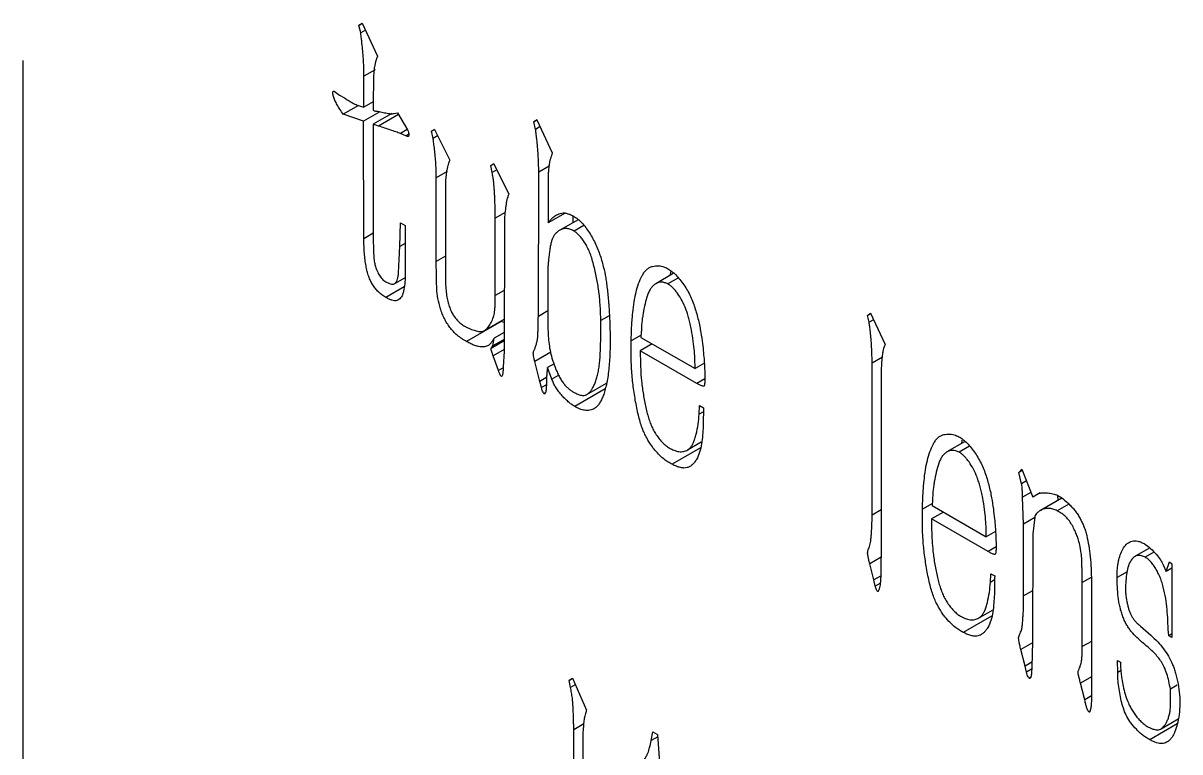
# Model space of a CAD drawing. Header units: millimetres. Extents: x 0 to 210, y 0 to 297.
# Drawn here: x 159.45 to 171.25, y 223.25 to 230.68 of the extents above; entities that cross this region are included whole.
import ezdxf

# ---------------------------------------------------------------- set-up
doc = ezdxf.new("R2010")
doc.units = ezdxf.units.MM

msp = doc.modelspace()

# ---------------------------------------------------------------- linework, layer by layer
at = {"color": 7, "linetype": 'Continuous', "lineweight": 25}
for p, q in [((162.875711, 230.6552368), (162.9078796, 230.6780762)), ((162.9094437, 230.6747103), (162.875711, 230.6552368)), ((162.8936411, 230.5791174), (162.875711, 230.6552368)), ((162.9078796, 230.6780762), (163.0645039, 230.3410264)), ((162.9411265, 230.6065301), (162.8936411, 230.5791174)), ((159.4509242, 214.7838486), (159.4509242, 230.2981241)), ((162.9258097, 229.8206491), (162.9258097, 230.1373132)), ((162.6231083, 229.9832155), (162.6763711, 229.944551)), ((162.6763711, 229.944551), (162.7264698, 229.9156297)), ((162.8711519, 229.8389919), (162.7153953, 229.7490755)), ((162.857781, 229.8434791), (162.9258097, 229.8206491)), ((163.0217882, 229.8760563), (162.9258097, 229.8206491)), ((163.0217882, 229.8931255), (163.0217882, 229.7902097)), ((162.9221182, 229.6790634), (162.7153953, 229.7490755)), ((163.0889454, 229.7753707), (162.9221182, 229.6790634)), ((162.9258097, 228.4809167), (162.9221182, 229.6790634)), ((163.2119296, 229.7562592), (163.0217882, 229.6464929)), ((163.0681953, 229.7798616), (163.1356967, 229.7652526)), ((163.2782639, 229.7452367), (163.0750509, 229.6279244)), ((163.2353667, 229.7570409), (163.2675353, 229.7634381)), ((163.2675353, 229.7634381), (163.3703694, 229.5889781)), ((164.6586959, 229.6716143), (164.6908645, 229.6938447)), ((164.6922055, 229.6909589), (164.6586959, 229.6716143)), ((164.676626, 229.5954948), (164.6586959, 229.6716143)), ((164.6908645, 229.6938447), (164.8474888, 229.3567949)), ((163.0217882, 229.6464929), (163.0217882, 228.4541311)), ((163.0750509, 229.6279244), (163.0217882, 229.6464929)), ((163.3685005, 229.5921486), (163.2991765, 229.5521287)), ((163.3529667, 229.5289929), (163.2991765, 229.5521287)), ((163.6145344, 229.5752992), (163.6461757, 229.5941802)), ((163.6464146, 229.5937032), (163.6145344, 229.5752992)), ((163.6319371, 229.5037469), (163.6145344, 229.5752992)), ((163.6461757, 229.5941802), (163.8027999, 229.2814891)), ((164.7238883, 229.6227787), (164.676626, 229.5954948)), ((163.3828925, 229.5462688), (163.3529667, 229.5289929)), ((163.678119, 229.5304071), (163.6319371, 229.5037469)), ((164.2194098, 229.226112), (164.2515784, 229.2446886)), ((164.2515807, 229.2446839), (164.2194098, 229.226112)), ((164.2336483, 229.1563864), (164.2194098, 229.226112)), ((164.2515784, 229.2446886), (164.4045111, 228.9341286)), ((163.6641057, 228.2477508), (163.6641057, 229.1027436)), ((164.2814679, 229.183992), (164.2336483, 229.1563864)), ((164.7051031, 227.6882057), (164.7087946, 229.1573444)), ((163.7569201, 228.9754778), (163.7569201, 228.1119593)), ((164.8047731, 229.0483479), (164.8047731, 228.6415564)), ((164.9781703, 228.7416566), (164.8047731, 228.6415564)), ((163.2923209, 228.4008717), (163.2991765, 228.6435466)), ((163.2991765, 228.6435466), (163.3455837, 228.6167563)), ((163.3455837, 228.6167563), (163.3455837, 228.3743865)), ((164.265817, 227.9003903), (164.265817, 228.6896144)), ((164.358104, 228.6198961), (164.3549398, 227.3313168)), ((165.1099263, 228.6744594), (164.9237652, 228.5669909)), ((165.0605502, 228.6459552), (165.0607097, 228.7094644)), ((165.1687519, 228.61362), (165.0716143, 228.5575437)), ((163.3455837, 228.4316196), (163.2923209, 228.4008717)), ((164.8010816, 228.1504224), (164.8010816, 227.682125)), ((166.0519286, 228.1078674), (166.0573588, 228.1412197)), ((163.2420813, 228.0227881), (163.3433242, 228.0812344)), ((166.080123, 228.1241437), (165.9018505, 228.0212291)), ((166.1329152, 228.0809527), (166.0255983, 228.0189999)), ((164.8010816, 227.7436129), (164.7051031, 227.6882057)), ((165.425461, 227.6931247), (165.3421471, 227.6450286)), ((168.0627679, 227.6979598), (168.0912451, 227.7229302)), ((168.094375, 227.7162062), (168.0627679, 227.6979598)), ((168.0770065, 227.6282341), (168.0627679, 227.6979598)), ((168.0912451, 227.7229302), (168.2404863, 227.4023219)), ((164.3272161, 227.6361675), (163.9736627, 227.4320655)), ((164.1553219, 227.5442762), (164.3557469, 227.6599791)), ((164.3556635, 227.6260437), (164.3272161, 227.6361675)), ((168.1229732, 227.6547701), (168.0770065, 227.6282341)), ((164.3552018, 227.438013), (164.2231013, 227.3617529)), ((164.2410313, 227.3885492), (164.2552699, 227.4668031)), ((164.3552423, 227.4544818), (164.2410313, 227.3885492)), ((164.3554145, 227.5246154), (164.2552699, 227.4668031)), ((165.7528153, 227.4960739), (165.6517041, 227.4377036)), ((165.7550655, 227.5296677), (165.751374, 227.4745556)), ((165.751374, 227.4745556), (166.3029866, 227.1561165)), ((164.2231013, 227.3617529), (164.2410313, 227.3885492)), ((164.3549907, 227.3520304), (164.2441954, 227.2880696)), ((164.3549398, 227.3313168), (164.3475569, 227.174811)), ((164.8328443, 227.3222665), (164.669243, 227.2278215)), ((165.8658296, 227.4084818), (165.7445184, 227.3384504)), ((166.3209167, 227.0057027), (165.7445184, 227.3384504)), ((164.2979856, 227.1376592), (164.2441954, 227.2880696)), ((164.7193417, 227.0259529), (164.669243, 227.2278215)), ((164.8675194, 227.206508), (164.7973901, 227.1660232)), ((166.3976712, 227.2107767), (166.3029866, 227.1561165)), ((168.2132464, 227.2714766), (168.1086477, 227.2110931)), ((168.1086477, 225.6612663), (168.1086477, 227.2110931)), ((164.8437973, 227.0491054), (164.7973901, 227.1660232)), ((164.9149119, 227.0901591), (164.8437973, 227.0491054)), ((168.2014621, 227.1039232), (168.2014621, 225.3610532)), ((164.791506, 227.0676125), (164.7193417, 227.0259529)), ((164.7372717, 226.9626218), (164.7193417, 227.0259529)), ((164.7869429, 226.9912964), (164.7372717, 226.9626218)), ((165.1985926, 226.8919978), (165.3991041, 227.0077506)), ((166.4025017, 227.0528008), (166.3209167, 227.0057027)), ((164.7757308, 226.9105342), (164.7620574, 226.9026406)), ((165.3871981, 226.9511843), (165.0753058, 226.7711327)), ((166.3457023, 226.6917814), (166.3493938, 226.7797778)), ((166.3493938, 226.7797778), (166.388418, 226.7572496)), ((166.3874066, 226.7158568), (166.3457023, 226.6917814)), ((166.2249318, 226.3269727), (166.3658261, 226.4083092)), ((169.0501825, 226.4095649), (168.8719099, 226.3066503)), ((169.1029747, 226.3663739), (168.9956577, 226.3044211)), ((169.021988, 226.3932886), (169.0274182, 226.4266409)), ((166.3570585, 226.3481278), (166.068314, 226.1814391)), ((169.6042245, 226.0968197), (169.6363932, 226.1318384)), ((169.6363932, 226.1318384), (169.7466102, 225.8465467)), ((169.6415888, 226.1183896), (169.6042245, 226.0968197)), ((169.6327017, 225.9817272), (169.6042245, 226.0968197)), ((169.6831374, 226.0108431), (169.6327017, 225.9817272)), ((168.7228748, 225.7814951), (168.6217635, 225.7231248)), ((168.7251249, 225.8150889), (168.7214334, 225.7599768)), ((169.6537959, 225.5712838), (169.6432488, 225.8441011)), ((169.8236076, 225.8909963), (169.7466102, 225.8465467)), ((170.0421194, 225.8341106), (169.8265686, 225.7096758)), ((170.0058876, 225.8131944), (170.0040134, 225.8616718)), ((168.2014621, 225.7148469), (168.1086477, 225.6612663)), ((168.835889, 225.693903), (168.7145778, 225.6238715)), ((168.7214334, 225.7599768), (169.273046, 225.4415377)), ((170.1140512, 225.7749329), (169.9955214, 225.7065071)), ((169.2909761, 225.2911239), (168.7145778, 225.6238715)), ((169.767209, 225.6367559), (169.6537959, 225.5712838)), ((169.6537959, 224.8393028), (169.6537959, 225.5712838)), ((169.7677044, 225.640717), (169.7466102, 225.4720306)), ((169.3677306, 225.4961979), (169.273046, 225.4415377)), ((169.7466102, 225.4720306), (169.7429187, 224.3725362)), ((168.2014621, 225.3610532), (168.1977706, 225.0921929)), ((169.3725611, 225.338222), (169.2909761, 225.2911239)), ((170.9359143, 225.3266112), (170.7910498, 225.2429827)), ((168.1997003, 225.2327395), (168.0838621, 225.1658675)), ((170.9828633, 225.2846451), (170.8941332, 225.2334223)), ((171.1077117, 225.0894211), (171.1398803, 225.1859457)), ((171.1398803, 225.1859457), (171.1646659, 225.1673745)), ((168.1265778, 225.0017543), (168.0838621, 225.1658675)), ((170.7089953, 225.0844715), (170.6061977, 225.0251278)), ((171.0760704, 225.1570137), (171.1077117, 225.0894211)), ((171.1646659, 225.1223001), (171.1077117, 225.0894211)), ((171.1646659, 225.1673745), (171.1646659, 224.4152974)), ((168.1934038, 225.0403321), (168.1265778, 225.0017543)), ((168.1408164, 224.9399452), (168.1265778, 225.0017543)), ((168.1872059, 224.9667253), (168.1408164, 224.9399452)), ((169.3157617, 224.9772026), (169.3194532, 225.065199)), ((169.357466, 225.001278), (169.3157617, 224.9772026)), ((169.3194532, 225.065199), (169.3584774, 225.0426708)), ((170.3431195, 225.0278676), (170.2518156, 224.975159)), ((170.2518156, 224.321735), (170.2518156, 224.975159)), ((170.34463, 224.9952637), (170.34463, 223.7748893)), ((169.3271179, 224.633549), (169.0383734, 224.4668603)), ((169.1949913, 224.6123939), (169.3358856, 224.6937304)), ((170.8445619, 224.5300581), (170.9510874, 224.4399406)), ((169.7425853, 224.3601422), (169.6253187, 224.2924457)), ((169.7429187, 224.3725362), (169.7360631, 224.1176819)), ((171.1646659, 224.4518296), (171.1330247, 224.4335635)), ((171.1646659, 224.4152974), (171.1330247, 224.4335635)), ((169.6680344, 224.1240697), (169.6253187, 224.2924457)), ((169.7373108, 224.164062), (169.6680344, 224.1240697)), ((170.6093618, 224.1810966), (170.6415305, 224.1625261)), ((170.6130533, 224.0596076), (170.6093618, 224.1810966)), ((169.682273, 224.0622606), (169.6680344, 224.1240697)), ((169.7258474, 224.0094729), (169.7107501, 224.0007574)), ((170.34463, 224.0129756), (170.2344129, 223.9493486)), ((165.0194063, 223.9782203), (165.0515749, 224.0004507)), ((165.0528728, 223.9975401), (165.0194063, 223.9782203)), ((165.0336448, 223.9042319), (165.0194063, 223.9782203)), ((165.0820269, 223.9321623), (165.0336448, 223.9042319)), ((165.0515749, 224.0004507), (165.1971247, 223.6740568)), ((170.2771286, 223.7809726), (170.2344129, 223.9493486)), ((171.2197712, 223.9288735), (171.1504274, 223.8888421)), ((170.34463, 223.8199403), (170.2771286, 223.7809726)), ((171.0554464, 223.4840904), (171.2299021, 223.5848016)), ((165.0658134, 221.8711909), (165.0658134, 223.4746071)), ((165.8557902, 223.3638488), (165.8737202, 223.452151)), ((165.8737202, 223.452151), (165.9201274, 223.4253607)), ((165.9201274, 223.4253607), (165.9486045, 223.0429307)), ((165.1581004, 223.3634788), (165.1581004, 222.4140957))]:
    msp.add_line(p, q, dxfattribs=at)
at = {"color": 8, "linetype": 'Continuous', "lineweight": 25}
for p, q in [((163.0408449, 230.2037216), (162.9258097, 230.1373132)), ((164.81517, 229.2187536), (164.7087946, 229.1573444)), ((163.7745228, 229.1664861), (163.6641057, 229.1027436)), ((164.3660095, 228.7474544), (164.265817, 228.6896144)), ((163.0217882, 228.5363239), (162.9258097, 228.4809167)), ((163.7569201, 228.3013314), (163.6641057, 228.2477508)), ((163.3382733, 227.9913507), (163.1499353, 227.8826254)), ((164.3564657, 227.9527207), (164.265817, 227.9003903)), ((164.3464499, 227.1656371), (164.2979856, 227.1376592)), ((169.7285343, 225.8933354), (169.6432488, 225.8441011)), ((169.744662, 224.8917587), (169.6537959, 224.8393028)), ((170.34463, 224.3753156), (170.2518156, 224.321735)), ((169.7340395, 224.0921448), (169.682273, 224.0622606)), ((170.6483437, 224.0799803), (170.6130533, 224.0596076)), ((165.1691761, 223.534277), (165.0658134, 223.4746071)), ((171.2187285, 223.5336201), (170.9405403, 223.3730255)), ((165.9218673, 223.4019943), (165.8557902, 223.3638488))]:
    msp.add_line(p, q, dxfattribs=at)
at = {"color": 7, "linetype": 'Continuous', "lineweight": 25}
for points, knots in [([(162.9258097, 230.1373132), (162.9254487, 230.1685826), (162.9247711, 230.2272705), (162.9212879, 230.3126077), (162.9144883, 230.3930246), (162.9079813, 230.4572344), (162.9024519, 230.5050487), (162.8984458, 230.5350876), (162.8960239, 230.5588796), (162.8943588, 230.5730217), (162.8936411, 230.5791174)], [0, 0, 0, 0, 0.2190921547, 0.4112014984, 0.5881366415, 0.7612776181, 0.8408497291, 0.9060510362, 0.9595054181, 1, 1, 1, 1]), ([(163.0645039, 230.3410264), (163.060084, 230.3298497), (163.0520356, 230.3094968), (163.0431483, 230.2768019), (163.0349365, 230.2418769), (163.0301515, 230.2107687), (163.0272936, 230.1830966), (163.0258679, 230.1609602), (163.0241708, 230.1327238), (163.023207, 230.0975365), (163.0228415, 230.0555183), (163.0223007, 230.0071133), (163.0216346, 229.9524892), (163.021735, 229.9136585), (163.0217882, 229.8931255)], [0, 0, 0, 0, 0.0918120917, 0.167189677, 0.2456339625, 0.3475698773, 0.3821579522, 0.4306902682, 0.4919233372, 0.5658130964, 0.6549465144, 0.7568108422, 0.8714063322, 1, 1, 1, 1]), ([(162.7153953, 229.7490755), (162.7042464, 229.7659693), (162.6831456, 229.797943), (162.654186, 229.8443957), (162.6300707, 229.8884047), (162.6164552, 229.9290633), (162.6093824, 229.9582416), (162.6068255, 229.978839), (162.6143745, 229.9839168), (162.6200025, 229.9834649), (162.6231083, 229.9832155)], [0, 0, 0, 0, 0.2098829984, 0.3972314153, 0.5666696435, 0.7252400662, 0.8487809239, 0.9104443909, 0.9505783137, 1, 1, 1, 1]), ([(162.7264698, 229.9156297), (162.7400152, 229.907762), (162.7655334, 229.8929402), (162.8011063, 229.8699678), (162.8317212, 229.8514421), (162.8497318, 229.8459387), (162.857781, 229.8434791)], [0, 0, 0, 0, 0.3080833699, 0.5803986804, 0.8124763974, 1, 1, 1, 1]), ([(163.0217882, 229.7902097), (163.0247731, 229.7886439), (163.0300634, 229.7858689), (163.0390219, 229.7818899), (163.0509738, 229.7823023), (163.0612764, 229.7808422), (163.0681953, 229.7798616)], [0, 0, 0, 0, 0.1832055717, 0.3247076212, 0.5464936291, 1, 1, 1, 1]), ([(163.1356967, 229.7652526), (163.1445186, 229.7632992), (163.1632337, 229.7591552), (163.1903896, 229.7555517), (163.2151324, 229.7540601), (163.2292833, 229.7561447), (163.2353667, 229.7570409)], [0, 0, 0, 0, 0.2544518679, 0.5398034703, 0.8021648142, 1, 1, 1, 1]), ([(163.2991765, 229.5521287), (163.2833535, 229.5580343), (163.2499112, 229.570516), (163.1966551, 229.5899761), (163.1379765, 229.608056), (163.096677, 229.621096), (163.0750509, 229.6279244)], [0, 0, 0, 0, 0.21057473776, 0.44505586309, 0.70940838122, 1, 1, 1, 1]), ([(163.3703694, 229.5889781), (163.3742419, 229.5807285), (163.3810423, 229.5662416), (163.3856875, 229.5461189), (163.3831286, 229.5337521), (163.3803859, 229.5222996), (163.368383, 229.5202498), (163.3587008, 229.5257409), (163.3529667, 229.5289929)], [0, 0, 0, 0, 0.2295708568, 0.4031419868, 0.5351480712, 0.6611507043, 0.7993198754, 1, 1, 1, 1]), ([(164.7087946, 229.1573444), (164.7084327, 229.1886142), (164.7077536, 229.2473027), (164.7042806, 229.3326358), (164.6974465, 229.4130668), (164.6910626, 229.4770231), (164.6853782, 229.5246981), (164.6815214, 229.5540656), (164.6790807, 229.5768532), (164.6773487, 229.5900062), (164.676626, 229.5954948)], [0, 0, 0, 0, 0.220970295, 0.4147264722, 0.5931783698, 0.767803576, 0.8466291473, 0.9123893844, 0.9634415302, 1, 1, 1, 1]), ([(163.6641057, 229.1027436), (163.6637302, 229.1307738), (163.663009, 229.1846172), (163.6595421, 229.2636543), (163.6530647, 229.3376345), (163.6455934, 229.4038942), (163.6370994, 229.4590332), (163.6334454, 229.4906828), (163.6319371, 229.5037469)], [0, 0, 0, 0, 0.2168560408, 0.4165599552, 0.6011109163, 0.7673951457, 0.9039870606, 1, 1, 1, 1]), ([(164.8474888, 229.3567949), (164.8442562, 229.3458335), (164.8381808, 229.325232), (164.8272894, 229.2957436), (164.8182609, 229.2610028), (164.8125634, 229.2246711), (164.8086079, 229.1866679), (164.8058077, 229.1484932), (164.8052531, 229.1010511), (164.8049404, 229.0667219), (164.8047731, 229.0483479)], [0, 0, 0, 0, 0.1182427291, 0.2222318893, 0.3355523398, 0.4832615093, 0.5773216834, 0.6944670085, 0.8364697465, 1, 1, 1, 1]), ([(163.8027999, 229.2814891), (163.7983652, 229.271551), (163.7902376, 229.2533372), (163.7812638, 229.2226611), (163.772165, 229.1873203), (163.7664791, 229.1489218), (163.7618775, 229.1090915), (163.7584959, 229.0710672), (163.757242, 229.0256438), (163.7570317, 228.9928703), (163.7569201, 228.9754778)], [0, 0, 0, 0, 0.1194152732, 0.2188559294, 0.3299432423, 0.4902864825, 0.5916550852, 0.708902833, 0.8455184738, 1, 1, 1, 1]), ([(164.265817, 228.6896144), (164.2654245, 228.7253671), (164.2646437, 228.7964876), (164.2617205, 228.8848699), (164.2580987, 228.9516792), (164.2555737, 228.9935457), (164.2529943, 229.0275279), (164.2494934, 229.0629555), (164.2431561, 229.1050434), (164.236925, 229.1386922), (164.2336483, 229.1563864)], [0, 0, 0, 0, 0.2364290319, 0.4703129053, 0.5772415705, 0.667998486, 0.7399100729, 0.794363552, 0.8918665146, 1, 1, 1, 1]), ([(164.4045111, 228.9341286), (164.4002547, 228.9244936), (164.3926861, 228.9073614), (164.3858472, 228.8837668), (164.3812532, 228.8636141), (164.3777855, 228.8426157), (164.3734641, 228.8148805), (164.3673062, 228.7681495), (164.3592644, 228.704163), (164.3584928, 228.64813), (164.358104, 228.6198961)], [0, 0, 0, 0, 0.1127520823, 0.2004869314, 0.2473080868, 0.3151084521, 0.4022269926, 0.5121584436, 0.7541858028, 1, 1, 1, 1]), ([(164.8047731, 228.6415564), (164.8100467, 228.6480516), (164.8218785, 228.6626241), (164.8375674, 228.6819692), (164.8538808, 228.6986267), (164.8701043, 228.7118208), (164.8911017, 228.7232764), (164.9149999, 228.7346743), (164.9424856, 228.7424574), (164.9732483, 228.7442541), (165.0074743, 228.7362773), (165.0311338, 228.7267808), (165.0431372, 228.7219628)], [0, 0, 0, 0, 0.09292617293, 0.20848680804, 0.27649086296, 0.35693708457, 0.44885650881, 0.55390431161, 0.66357021958, 0.77317279176, 0.88492107034, 1, 1, 1, 1]), ([(165.0431372, 228.7219628), (165.0572468, 228.7143121), (165.0856075, 228.6989342), (165.1278116, 228.6632392), (165.1691593, 228.6197305), (165.2080557, 228.5675984), (165.2447568, 228.5108825), (165.2775814, 228.4505547), (165.3069666, 228.3880004), (165.3380626, 228.3031862), (165.368712, 228.1996585), (165.3902855, 228.098609), (165.4010581, 228.0189291), (165.4092737, 227.9537531), (165.4155947, 227.8831765), (165.4254253, 227.7778381), (165.4335581, 227.6370787), (165.4375397, 227.4637485), (165.4357283, 227.2902167), (165.425648, 227.1806441), (165.4207229, 227.1271076)], [0, 0, 0, 0, 0.030660456, 0.0616283226, 0.0935834689, 0.127707781, 0.1627912571, 0.1977741231, 0.2334161792, 0.2697822647, 0.3407380435, 0.4083304209, 0.4429842872, 0.4813566503, 0.5238048504, 0.5700610095, 0.6707298291, 0.7811414209, 0.8930669644, 1, 1, 1, 1]), ([(165.0716143, 228.5575437), (165.0588898, 228.5640331), (165.0336976, 228.576881), (164.9971117, 228.5855005), (164.9632902, 228.5834258), (164.9322095, 228.5730698), (164.9053194, 228.5555262), (164.8813795, 228.5354946), (164.8624225, 228.5115257), (164.8482635, 228.4826035), (164.8372021, 228.4491022), (164.8276508, 228.4096568), (164.8200795, 228.3630972), (164.8137452, 228.312258), (164.8078713, 228.2629061), (164.8045951, 228.2182298), (164.8012819, 228.1824393), (164.8011424, 228.1601375), (164.8010816, 228.1504224)], [0, 0, 0, 0, 0.0618477371, 0.122447826, 0.183654021, 0.2488167306, 0.3141195089, 0.3743384425, 0.4327019528, 0.4870443921, 0.5446325035, 0.6089142902, 0.6818674256, 0.7621522559, 0.8405204403, 0.9057728285, 0.9589527647, 1, 1, 1, 1]), ([(165.3421471, 227.6450286), (165.3414783, 227.673643), (165.3401973, 227.72845), (165.3350588, 227.808528), (165.3297771, 227.8813492), (165.3189954, 227.971165), (165.2999998, 228.0822437), (165.2748121, 228.1939703), (165.2503682, 228.2815476), (165.2294741, 228.3411818), (165.2057483, 228.3936067), (165.1799503, 228.4391336), (165.1529443, 228.4778084), (165.1260063, 228.5105837), (165.0990203, 228.5380852), (165.080661, 228.5511205), (165.0716143, 228.5575437)], [0, 0, 0, 0, 0.0964231792, 0.1846859105, 0.2640827315, 0.3355540936, 0.4731590147, 0.6137302836, 0.6815725891, 0.741725203, 0.7953967637, 0.8429484222, 0.8870389317, 0.927372365, 0.9642122445, 1, 1, 1, 1]), ([(163.1499353, 227.8826254), (163.1363605, 227.8909773), (163.1107069, 227.9067606), (163.0743187, 227.9368914), (163.042923, 227.9710317), (163.0154821, 228.0085961), (162.9928715, 228.0509101), (162.9740484, 228.0976244), (162.9581588, 228.1491769), (162.946421, 228.205442), (162.9370599, 228.2670469), (162.9302835, 228.3340196), (162.9269076, 228.4059398), (162.9261875, 228.4551179), (162.9258097, 228.4809167)], [0, 0, 0, 0, 0.0772265355, 0.145942386, 0.2104709721, 0.2715546637, 0.3338962717, 0.4022174103, 0.4775197924, 0.5608298467, 0.6546523813, 0.759549164, 0.8738591519, 1, 1, 1, 1]), ([(163.0217882, 228.4541311), (163.0221374, 228.4246929), (163.0227661, 228.3717068), (163.0259171, 228.2996869), (163.031843, 228.2433995), (163.0436563, 228.1912135), (163.0642308, 228.1408609), (163.0886538, 228.0981817), (163.1112279, 228.0701018), (163.1305595, 228.0540912), (163.1518692, 228.0387223), (163.1668132, 228.0324198), (163.1747209, 228.0290849)], [0, 0, 0, 0, 0.1991945531, 0.3585333911, 0.4788221947, 0.5614901597, 0.6793697312, 0.7830482769, 0.8319445486, 0.8819240969, 0.9375198244, 1, 1, 1, 1]), ([(163.3455837, 228.3743865), (163.3455788, 228.3425197), (163.3455697, 228.2838605), (163.3456261, 228.2032436), (163.3454682, 228.1377618), (163.3459958, 228.0706381), (163.3428642, 227.9999926), (163.3302935, 227.9402081), (163.3163526, 227.8985171), (163.3011623, 227.8759645), (163.2837208, 227.8591691), (163.2628995, 227.8494542), (163.2386436, 227.8472034), (163.2112365, 227.8531807), (163.1814661, 227.8636923), (163.1606877, 227.876169), (163.1499353, 227.8826254)], [0, 0, 0, 0, 0.130267827, 0.2397923695, 0.3294033587, 0.3982710634, 0.5130172439, 0.624978726, 0.6777238043, 0.7259982008, 0.7709723972, 0.8144522217, 0.8575743124, 0.9021796096, 0.9493795851, 1, 1, 1, 1]), ([(163.1747209, 228.0290849), (163.1825083, 228.0256782), (163.1975385, 228.0191032), (163.2184043, 228.0154565), (163.2358766, 228.0188116), (163.2509831, 228.0276701), (163.261943, 228.0460125), (163.2707909, 228.0716612), (163.276796, 228.1061105), (163.2800491, 228.1492888), (163.2823312, 228.2008162), (163.285744, 228.2599188), (163.2886809, 228.3278746), (163.2910616, 228.3756178), (163.2923209, 228.4008717)], [0, 0, 0, 0, 0.0539681974, 0.1041611571, 0.1505246844, 0.1976416292, 0.2502328599, 0.3142036794, 0.3906990639, 0.4795307809, 0.5838799206, 0.706438582, 0.8447197989, 1, 1, 1, 1]), ([(163.9736627, 227.4320655), (163.9567654, 227.4417046), (163.9245624, 227.460075), (163.8788434, 227.4942797), (163.8383138, 227.5322928), (163.8030969, 227.5742075), (163.7726627, 227.6192229), (163.7459799, 227.6664351), (163.723751, 227.7161821), (163.700065, 227.7848855), (163.67921, 227.8716481), (163.6690486, 227.9577087), (163.6673589, 228.0292871), (163.6645537, 228.0942028), (163.664772, 228.1673931), (163.6643374, 228.2198092), (163.6641057, 228.2477508)], [0, 0, 0, 0, 0.0692021958, 0.1318865103, 0.1886390472, 0.2424797135, 0.2943751053, 0.3463654932, 0.399149068, 0.4532975626, 0.5640604736, 0.6762792448, 0.7397663134, 0.8147745128, 0.9012614942, 1, 1, 1, 1]), ([(165.6517041, 227.4377036), (165.6525555, 227.4650223), (165.6541967, 227.517677), (165.6570083, 227.5934505), (165.6618761, 227.6621003), (165.6695016, 227.7434612), (165.6804479, 227.8355147), (165.700582, 227.9343424), (165.7262717, 228.0250626), (165.7563184, 228.0918708), (165.7842988, 228.1402333), (165.8091049, 228.1682702), (165.8371537, 228.1878184), (165.8680099, 228.1986094), (165.8996714, 228.2028902), (165.9300013, 228.2047187), (165.9599344, 228.2013217), (165.9799988, 228.1950084), (165.9897382, 228.1919438)], [0, 0, 0, 0, 0.0758362186, 0.1461685336, 0.2110818845, 0.2711344896, 0.3811298601, 0.4811592577, 0.5784970656, 0.6794764197, 0.728712614, 0.774895753, 0.8183583023, 0.8596546439, 0.8989421623, 0.9353219462, 0.9686048602, 1, 1, 1, 1]), ([(165.9897382, 228.1919438), (166.0039661, 228.1856452), (166.0323169, 228.1730944), (166.0755959, 228.141291), (166.1182163, 228.1003042), (166.160065, 228.0513386), (166.1989242, 227.9961484), (166.2345959, 227.9372935), (166.2650496, 227.8752804), (166.2984076, 227.7895282), (166.3306837, 227.6815817), (166.3577199, 227.5570378), (166.3743566, 227.4436709), (166.3871112, 227.3441061), (166.3938522, 227.2600072), (166.4001467, 227.1858114), (166.4015637, 227.1189139), (166.4029342, 227.0651064), (166.4024137, 227.0260555), (166.4010338, 227.0032905), (166.3985755, 226.9879871), (166.3952945, 226.9764827), (166.3845135, 226.9760277), (166.3694302, 226.9802496), (166.3472752, 226.9914312), (166.3303955, 227.0005705), (166.3209167, 227.0057027)], [0, 0, 0, 0, 0.0377810661, 0.0752833437, 0.114411995, 0.1562271315, 0.199215932, 0.2413378262, 0.284707465, 0.3285040589, 0.4170675998, 0.5056897564, 0.5877015674, 0.6587506272, 0.71957088, 0.772339212, 0.8212162829, 0.8709969367, 0.8937944495, 0.9115254717, 0.9247559403, 0.9333077754, 0.9416935396, 0.9552391597, 0.9748642185, 1, 1, 1, 1]), ([(163.7569201, 228.1119593), (163.7571398, 228.0842126), (163.7575525, 228.0321078), (163.7626893, 227.9566771), (163.7711528, 227.8898872), (163.7838157, 227.8310561), (163.7996869, 227.7792645), (163.8191048, 227.7333542), (163.8424039, 227.6928872), (163.8686541, 227.6578786), (163.8976606, 227.6281679), (163.9286119, 227.6042913), (163.9614147, 227.5821005), (163.9836947, 227.5725376), (163.9952842, 227.5675632)], [0, 0, 0, 0, 0.1432790304, 0.2690594616, 0.3769357097, 0.467938141, 0.5462206838, 0.616915161, 0.6809655162, 0.7426063319, 0.803632171, 0.8658105622, 0.9301977768, 1, 1, 1, 1]), ([(166.0255983, 228.0189999), (166.0144425, 228.0238874), (165.9923345, 228.0335733), (165.9599929, 228.0389391), (165.9301293, 228.0341915), (165.9015787, 228.0227212), (165.8761093, 228.0031881), (165.853024, 227.9776744), (165.8336248, 227.9450399), (165.8128857, 227.8914765), (165.7915129, 227.8159041), (165.7755312, 227.7341549), (165.765061, 227.6673361), (165.7589938, 227.6195004), (165.7557933, 227.5739616), (165.7553002, 227.5439496), (165.7550655, 227.5296677)], [0, 0, 0, 0, 0.05017319127, 0.09943174709, 0.15204266392, 0.20783803837, 0.26636623489, 0.32636119083, 0.3900331135, 0.45650031546, 0.59641388716, 0.74342352992, 0.81596570438, 0.88260023662, 0.94413259932, 1, 1, 1, 1]), ([(166.3029866, 227.1561165), (166.3026774, 227.1843155), (166.3020427, 227.2422072), (166.2967527, 227.334785), (166.2856024, 227.4381847), (166.2700697, 227.531815), (166.2549794, 227.609229), (166.2409244, 227.6645402), (166.2265554, 227.7150607), (166.2050475, 227.7755079), (166.1738902, 227.8447085), (166.1358873, 227.9075599), (166.1034135, 227.9516237), (166.0779101, 227.9788153), (166.0520546, 228.0025558), (166.0344423, 228.0135028), (166.0255983, 228.0189999)], [0, 0, 0, 0, 0.1001261946, 0.2055562381, 0.3204552669, 0.4493446289, 0.5146208362, 0.5735733649, 0.6275886661, 0.6765773828, 0.7665509164, 0.8497011952, 0.8895377429, 0.9275424335, 0.9636150866, 1, 1, 1, 1]), ([(163.9952842, 227.5675632), (164.0135035, 227.5599006), (164.0470183, 227.545805), (164.0920471, 227.5355314), (164.1289341, 227.5323938), (164.1640063, 227.5463204), (164.1954345, 227.57918), (164.2263045, 227.6253809), (164.2470362, 227.6788342), (164.2585257, 227.7260734), (164.2625032, 227.7680618), (164.2645413, 227.8056879), (164.2654132, 227.8506834), (164.2656758, 227.8830146), (164.265817, 227.9003903)], [0, 0, 0, 0, 0.0975785966, 0.1794986163, 0.249745734, 0.3088699563, 0.4208569631, 0.5358882039, 0.6456172319, 0.7406189209, 0.7904754799, 0.850414235, 0.9196087142, 1, 1, 1, 1]), ([(164.669243, 227.2278215), (164.6667473, 227.2385859), (164.6622623, 227.2579305), (164.656795, 227.2833445), (164.6539468, 227.3016837), (164.6528145, 227.318282), (164.6573511, 227.334841), (164.6673314, 227.3542127), (164.6775049, 227.3816779), (164.6877396, 227.4150672), (164.6961951, 227.4524104), (164.6999426, 227.4885043), (164.7010486, 227.5253071), (164.7019955, 227.5669916), (164.7037663, 227.6225917), (164.7046248, 227.6647304), (164.7051031, 227.6882057)], [0, 0, 0, 0, 0.0595984534, 0.1071048372, 0.141139915, 0.1634850383, 0.2040864315, 0.2602475243, 0.3327864906, 0.4194529578, 0.5108728121, 0.5969701521, 0.6540403009, 0.739600646, 0.8549326573, 1, 1, 1, 1]), ([(164.8010816, 227.682125), (164.8011644, 227.6475621), (164.801318, 227.5834763), (164.8054302, 227.4912418), (164.8130025, 227.4071099), (164.8267202, 227.3247724), (164.8494416, 227.2377764), (164.877838, 227.1618214), (164.9048162, 227.1005976), (164.9263873, 227.0578212), (164.9503993, 227.0210645), (164.974856, 226.9886299), (165.0007944, 226.9612797), (165.0280332, 226.9381938), (165.0566818, 226.9192752), (165.0760162, 226.9098845), (165.0858529, 226.9051069)], [0, 0, 0, 0, 0.1318512733, 0.2444758956, 0.3436543534, 0.438120979, 0.5345286866, 0.6421028279, 0.6967441552, 0.7457016873, 0.7913797318, 0.833552394, 0.8738805809, 0.9145133601, 0.9565073691, 1, 1, 1, 1]), ([(165.0858529, 226.9051069), (165.1009516, 226.8979102), (165.1315703, 226.8833161), (165.168128, 226.8805476), (165.1950685, 226.888714), (165.2148612, 226.9028429), (165.2347967, 226.9232785), (165.2548185, 226.9497686), (165.2726676, 226.9835332), (165.289354, 227.022147), (165.302599, 227.0672888), (165.3150837, 227.1166082), (165.3241897, 227.1724754), (165.3317985, 227.2332595), (165.3361007, 227.3003369), (165.3403553, 227.3938846), (165.3409877, 227.5101035), (165.341774, 227.6016036), (165.3421471, 227.6450286)], [0, 0, 0, 0, 0.0515481342, 0.1045347121, 0.1332393303, 0.1668079653, 0.2054827626, 0.2496629634, 0.2982770232, 0.3492377051, 0.403188674, 0.4607171274, 0.5217315731, 0.5865320823, 0.6552014003, 0.7279504491, 0.8708882042, 1, 1, 1, 1]), ([(168.1086477, 227.2110931), (168.1082317, 227.2373193), (168.1073634, 227.2920537), (168.1038894, 227.3751117), (168.0981626, 227.455131), (168.092276, 227.5244314), (168.0848171, 227.5806584), (168.0793597, 227.6139001), (168.0770065, 227.6282341)], [0, 0, 0, 0, 0.194348421, 0.405608096, 0.6066693947, 0.7701061437, 0.9008685828, 1, 1, 1, 1]), ([(164.2552699, 227.4668031), (164.2480346, 227.4552491), (164.2341626, 227.4330967), (164.2148609, 227.4080659), (164.196788, 227.3910943), (164.1768455, 227.3852702), (164.1544424, 227.3784686), (164.1264433, 227.3775784), (164.0943519, 227.3805676), (164.0576164, 227.3909163), (164.0168657, 227.408734), (163.9884414, 227.4240843), (163.9736627, 227.4320655)], [0, 0, 0, 0, 0.131172981, 0.2514961678, 0.3131586471, 0.3832416481, 0.4625190999, 0.5528721784, 0.6514641118, 0.7581094807, 0.8742327259, 1, 1, 1, 1]), ([(166.068314, 226.1814391), (166.0551308, 226.1885152), (166.0283412, 226.2028946), (165.9862312, 226.231949), (165.9407606, 226.2732903), (165.9006067, 226.3165429), (165.8663123, 226.3586152), (165.8407902, 226.3967884), (165.8157685, 226.4390013), (165.7911366, 226.4858446), (165.7673708, 226.5391184), (165.7468558, 226.5994171), (165.7277777, 226.6668407), (165.7058477, 226.7661999), (165.6831661, 226.894735), (165.6657193, 227.0252019), (165.6567954, 227.1340046), (165.6519379, 227.2265799), (165.6508324, 227.3287955), (165.6514033, 227.4001229), (165.6517041, 227.4377036)], [0, 0, 0, 0, 0.036150322, 0.0734611121, 0.1154360535, 0.1653045099, 0.193162549, 0.2230480458, 0.2544088891, 0.288232146, 0.3256641408, 0.3683415487, 0.415955828, 0.4693209542, 0.5826075294, 0.6968639104, 0.7588723302, 0.8298533251, 0.9103538739, 1, 1, 1, 1]), ([(164.2441954, 227.2880696), (164.2406426, 227.2976177), (164.2343694, 227.3144763), (164.2267014, 227.3361969), (164.2226579, 227.3518362), (164.2229767, 227.3589673), (164.2231013, 227.3617529)], [0, 0, 0, 0, 0.3820036758, 0.6744815407, 0.8728455215, 1, 1, 1, 1]), ([(165.7445184, 227.3384504), (165.7446416, 227.3012265), (165.7448801, 227.2291838), (165.7490856, 227.1190292), (165.7583575, 227.0023589), (165.7743716, 226.8970022), (165.7894425, 226.8088051), (165.8040558, 226.7445044), (165.8188196, 226.6845582), (165.8363401, 226.6286267), (165.8556083, 226.5764146), (165.8792512, 226.5274006), (165.9068007, 226.4814143), (165.937918, 226.4393042), (165.9708821, 226.401771), (166.0051803, 226.3709846), (166.0401549, 226.3460688), (166.0633961, 226.3352197), (166.0751696, 226.3297238)], [0, 0, 0, 0, 0.1101282155, 0.2131413117, 0.3196030973, 0.4412965753, 0.5030434727, 0.5607400708, 0.614215299, 0.6635227153, 0.7090539391, 0.7523846643, 0.7953798125, 0.8382737757, 0.8802633494, 0.9202700478, 0.9596104537, 1, 1, 1, 1]), ([(168.2404863, 227.4023219), (168.2362856, 227.3924351), (168.228863, 227.3749656), (168.2216017, 227.3517807), (168.2180405, 227.3318753), (168.2146732, 227.3127745), (168.2117602, 227.2873984), (168.2074937, 227.244626), (168.2018166, 227.1842632), (168.2015837, 227.131483), (168.2014621, 227.1039232)], [0, 0, 0, 0, 0.1217488742, 0.2151259981, 0.2627391758, 0.3272167391, 0.4119998767, 0.5134677751, 0.7459524368, 1, 1, 1, 1]), ([(164.3475569, 227.174811), (164.3471283, 227.1657149), (164.3463445, 227.1490791), (164.3439345, 227.1273528), (164.3424704, 227.1102069), (164.3409746, 227.0945766), (164.3363108, 227.0845596), (164.3307106, 227.0743859), (164.3209842, 227.0814854), (164.3146437, 227.0943297), (164.3067218, 227.1132591), (164.3012339, 227.1285869), (164.2979856, 227.1376592)], [0, 0, 0, 0, 0.1637510911, 0.2994827518, 0.4065820628, 0.4819368751, 0.5842148217, 0.6624452314, 0.6981450017, 0.760990895, 0.8585326147, 1, 1, 1, 1]), ([(164.7973901, 227.1660232), (164.795711, 227.150764), (164.7925667, 227.122188), (164.7895674, 227.0808455), (164.7871025, 227.0449239), (164.7868126, 227.0044653), (164.786311, 226.9624578), (164.7820085, 226.9285066), (164.7770595, 226.9083495), (164.7728811, 226.900985), (164.7676598, 226.8968506), (164.7638988, 226.9007375), (164.7620574, 226.9026406)], [0, 0, 0, 0, 0.1654098457, 0.3097635461, 0.4374174197, 0.5442795876, 0.7210879807, 0.8643407929, 0.9176829156, 0.9572051243, 0.9790464788, 1, 1, 1, 1]), ([(165.4207229, 227.1271076), (165.4171863, 227.1004587), (165.4104319, 227.0495637), (165.3956197, 226.9809446), (165.3810444, 226.9200556), (165.3631191, 226.8699917), (165.3431796, 226.8293881), (165.3235073, 226.7950594), (165.3019614, 226.7692149), (165.2729547, 226.7447189), (165.2321592, 226.7291704), (165.1791686, 226.7284637), (165.1261594, 226.7427098), (165.0915429, 226.7620575), (165.0753058, 226.7711327)], [0, 0, 0, 0, 0.115116988, 0.2198540134, 0.3139619548, 0.3984009471, 0.4731825699, 0.5402868556, 0.6009215838, 0.6542169358, 0.7509940958, 0.8415464439, 0.9256766156, 1, 1, 1, 1]), ([(164.7620574, 226.9026406), (164.7613572, 226.9036573), (164.7583605, 226.9080087), (164.7510594, 226.917835), (164.7428654, 226.937847), (164.7393619, 226.9533642), (164.7372717, 226.9626218)], [0, 0, 0, 0, 0.0550322783, 0.2355515732, 0.5439288129, 1, 1, 1, 1]), ([(165.0753058, 226.7711327), (165.0643775, 226.7779222), (165.0421683, 226.7917202), (165.0085628, 226.8189381), (164.9741527, 226.8511466), (164.9397234, 226.887535), (164.9073263, 226.9267226), (164.8801705, 226.9676373), (164.8581761, 227.0084972), (164.8485286, 227.0357432), (164.8437973, 227.0491054)], [0, 0, 0, 0, 0.1187601931, 0.2413506314, 0.371347566, 0.5101528914, 0.6462467064, 0.7713303647, 0.8878542871, 1, 1, 1, 1]), ([(166.388418, 226.7572496), (166.3880899, 226.7251658), (166.387448, 226.6624026), (166.3860936, 226.5692852), (166.3796383, 226.4791852), (166.3710467, 226.3881936), (166.3519718, 226.3024984), (166.325647, 226.240218), (166.2977073, 226.2001141), (166.275009, 226.1752549), (166.2494725, 226.1577036), (166.2218453, 226.1454003), (166.1900878, 226.1411385), (166.153425, 226.1469624), (166.11258, 226.1590603), (166.0834968, 226.1737634), (166.068314, 226.1814391)], [0, 0, 0, 0, 0.1024222197, 0.200361435, 0.297880372, 0.4010231093, 0.5061736019, 0.6116687704, 0.6635988972, 0.7116706881, 0.7577282136, 0.8020224646, 0.8465409444, 0.8934331477, 0.9443670463, 1, 1, 1, 1]), ([(166.0751696, 226.3297238), (166.0919089, 226.3230158), (166.126301, 226.3092339), (166.1748353, 226.3080203), (166.2193238, 226.3207694), (166.2512897, 226.344657), (166.2727292, 226.374191), (166.2878093, 226.4047999), (166.3019123, 226.4431292), (166.3190922, 226.5039909), (166.3353719, 226.5865916), (166.3423182, 226.6573229), (166.3457023, 226.6917814)], [0, 0, 0, 0, 0.0884998435, 0.1818284473, 0.2787250853, 0.3788207747, 0.4346879095, 0.499529099, 0.5739582491, 0.6583803573, 0.8335713609, 1, 1, 1, 1]), ([(168.6217635, 225.7231248), (168.622615, 225.7504435), (168.6242561, 225.8030982), (168.6270678, 225.8788717), (168.6319355, 225.9475215), (168.6395611, 226.0288824), (168.6505073, 226.1209359), (168.6706414, 226.2197636), (168.6963311, 226.3104838), (168.7263779, 226.377292), (168.7543582, 226.4256544), (168.7791643, 226.4536914), (168.8072131, 226.4732396), (168.8380693, 226.4840306), (168.8697308, 226.4883114), (168.9000607, 226.4901399), (168.9299938, 226.4867429), (168.9500582, 226.4804296), (168.9597976, 226.477365)], [0, 0, 0, 0, 0.0758362186, 0.1461685336, 0.2110818845, 0.2711344896, 0.3811298601, 0.4811592577, 0.5784970656, 0.6794764197, 0.728712614, 0.774895753, 0.8183583023, 0.8596546439, 0.8989421623, 0.9353219462, 0.9686048602, 1, 1, 1, 1]), ([(168.9597976, 226.477365), (168.9740255, 226.4710664), (169.0023764, 226.4585156), (169.0456553, 226.4267122), (169.0882757, 226.3857254), (169.1301245, 226.3367598), (169.1689836, 226.2815696), (169.2046553, 226.2227147), (169.2351091, 226.1607016), (169.268467, 226.0749494), (169.3007431, 225.9670029), (169.3277793, 225.842459), (169.344416, 225.7290921), (169.3571706, 225.6295273), (169.3639116, 225.5454284), (169.3702061, 225.4712326), (169.3716231, 225.4043351), (169.3729936, 225.3505276), (169.3724731, 225.3114767), (169.3710932, 225.2887116), (169.3686349, 225.2734083), (169.3653539, 225.2619039), (169.3545729, 225.2614489), (169.3394896, 225.2656707), (169.3173346, 225.2768524), (169.300455, 225.2859917), (169.2909761, 225.2911239)], [0, 0, 0, 0, 0.0377810661, 0.0752833437, 0.114411995, 0.1562271315, 0.199215932, 0.2413378262, 0.284707465, 0.3285040589, 0.4170675998, 0.5056897564, 0.5877015674, 0.6587506272, 0.71957088, 0.772339212, 0.8212162829, 0.8709969367, 0.8937944495, 0.9115254717, 0.9247559403, 0.9333077754, 0.9416935396, 0.9552391597, 0.9748642185, 1, 1, 1, 1]), ([(168.9956577, 226.3044211), (168.984502, 226.3093086), (168.9623939, 226.3189945), (168.9300524, 226.3243603), (168.9001887, 226.3196127), (168.8716382, 226.3081424), (168.8461687, 226.2886093), (168.8230834, 226.2630956), (168.8036842, 226.2304611), (168.7829451, 226.1768977), (168.7615723, 226.1013253), (168.7455906, 226.0195761), (168.7351205, 225.9527573), (168.7290532, 225.9049216), (168.7258528, 225.8593828), (168.7253596, 225.8293708), (168.7251249, 225.8150889)], [0, 0, 0, 0, 0.05017319127, 0.09943174709, 0.15204266392, 0.20783803837, 0.26636623489, 0.32636119083, 0.3900331135, 0.45650031546, 0.59641388716, 0.74342352992, 0.81596570438, 0.88260023662, 0.94413259932, 1, 1, 1, 1]), ([(169.273046, 225.4415377), (169.2727369, 225.4697366), (169.2721021, 225.5276284), (169.2668122, 225.6202062), (169.2556618, 225.7236059), (169.2401291, 225.8172362), (169.2250389, 225.8946502), (169.2109838, 225.9499614), (169.1966148, 226.0004819), (169.1751069, 226.0609291), (169.1439496, 226.1301297), (169.1059467, 226.1929811), (169.073473, 226.2370449), (169.0479695, 226.2642365), (169.022114, 226.287977), (169.0045018, 226.298924), (168.9956577, 226.3044211)], [0, 0, 0, 0, 0.1001261946, 0.2055562381, 0.3204552669, 0.4493446289, 0.5146208362, 0.5735733649, 0.6275886661, 0.6765773828, 0.7665509164, 0.8497011952, 0.8895377429, 0.9275424335, 0.9636150866, 1, 1, 1, 1]), ([(169.6432488, 225.8441011), (169.6426724, 225.8610925), (169.6416453, 225.89137), (169.6387343, 225.9315535), (169.6369275, 225.9600476), (169.6338564, 225.9758031), (169.6327017, 225.9817272)], [0, 0, 0, 0, 0.3778784452, 0.6733553076, 0.8771819583, 1, 1, 1, 1]), ([(169.7466102, 225.8465467), (169.7570569, 225.8534104), (169.7770193, 225.8665262), (169.8090104, 225.8837174), (169.8488685, 225.8924942), (169.8979969, 225.8887966), (169.948855, 225.8819595), (169.9834605, 225.870404), (169.9992129, 225.8651439)], [0, 0, 0, 0, 0.1548978572, 0.2959910234, 0.4495838703, 0.6423319071, 0.837189939, 1, 1, 1, 1]), ([(169.9992129, 225.8651439), (170.0181345, 225.8539674), (170.0588129, 225.8299395), (170.1089025, 225.7832003), (170.1500147, 225.7412991), (170.1792752, 225.7059635), (170.2056386, 225.668615), (170.2297946, 225.6297775), (170.2503603, 225.5885557), (170.2689395, 225.5458304), (170.2842938, 225.5007843), (170.3023151, 225.4357818), (170.3191003, 225.347405), (170.3340472, 225.234957), (170.3427377, 225.1157022), (170.3439892, 225.0360468), (170.34463, 224.9952637)], [0, 0, 0, 0, 0.0735766217, 0.1581788383, 0.202545279, 0.2455577283, 0.2878574437, 0.3296527056, 0.3715830819, 0.4151886843, 0.4597089086, 0.5075218226, 0.61260039, 0.7330313343, 0.8633137805, 1, 1, 1, 1]), ([(168.0838621, 225.1658675), (168.0805824, 225.1807163), (168.0748619, 225.2066156), (168.0687911, 225.23995), (168.0640403, 225.2629638), (168.0620437, 225.2814427), (168.0656407, 225.2989535), (168.0738274, 225.3189441), (168.0823661, 225.3426422), (168.0897184, 225.3685997), (168.0942146, 225.3985251), (168.0987603, 225.4340352), (168.1021916, 225.4806462), (168.1059542, 225.5371079), (168.1076664, 225.5993013), (168.1083324, 225.6413522), (168.1086477, 225.6612663)], [0, 0, 0, 0, 0.0780876355, 0.1362011103, 0.177226343, 0.1996660701, 0.2365476567, 0.2911483957, 0.3531774836, 0.4115869443, 0.4724145223, 0.5435111285, 0.6343243523, 0.7544101406, 0.8836959236, 1, 1, 1, 1]), ([(169.0383734, 224.4668603), (169.0251902, 224.4739364), (168.9984006, 224.4883157), (168.9562906, 224.5173702), (168.91082, 224.5587115), (168.8706661, 224.6019641), (168.8363718, 224.6440364), (168.8108496, 224.6822096), (168.785828, 224.7244225), (168.761196, 224.7712658), (168.7374302, 224.8245396), (168.7169153, 224.8848383), (168.6978371, 224.9522619), (168.6759071, 225.0516211), (168.6532255, 225.1801562), (168.6357787, 225.3106231), (168.6268548, 225.4194258), (168.6219973, 225.5120011), (168.6208918, 225.6142166), (168.6214627, 225.6855441), (168.6217635, 225.7231248)], [0, 0, 0, 0, 0.036150322, 0.0734611121, 0.1154360535, 0.1653045099, 0.193162549, 0.2230480458, 0.2544088891, 0.288232146, 0.3256641408, 0.3683415487, 0.415955828, 0.4693209542, 0.5826075294, 0.6968639104, 0.7588723302, 0.8298533251, 0.9103538739, 1, 1, 1, 1]), ([(169.9955214, 225.7065071), (169.9804353, 225.7133171), (169.9508096, 225.7266904), (169.9089939, 225.7324483), (169.869592, 225.730435), (169.8361639, 225.7158802), (169.807524, 225.6983754), (169.7860263, 225.680318), (169.7712242, 225.6629617), (169.7687559, 225.6473625), (169.7677044, 225.640717)], [0, 0, 0, 0, 0.15079210455, 0.29612168597, 0.44294596887, 0.59607544735, 0.7374579151, 0.85221042965, 0.9370399103, 1, 1, 1, 1]), ([(170.2518156, 224.975159), (170.2512474, 225.0018745), (170.250216, 225.0503715), (170.2493701, 225.115422), (170.2481861, 225.1662366), (170.247253, 225.2168655), (170.2411593, 225.2795823), (170.2291807, 225.3467738), (170.2139293, 225.4074015), (170.1976164, 225.4561332), (170.1759086, 225.5057355), (170.1515899, 225.5559275), (170.1208754, 225.6040535), (170.0839281, 225.6468094), (170.0411009, 225.6817583), (170.0111958, 225.6979962), (169.9955214, 225.7065071)], [0, 0, 0, 0, 0.1063336112, 0.1930287521, 0.2601028117, 0.3083767791, 0.3947976715, 0.4997291173, 0.556882756, 0.6150338752, 0.6746835707, 0.7368796893, 0.798968202, 0.8611374366, 0.9272171562, 1, 1, 1, 1]), ([(168.7145778, 225.6238715), (168.714701, 225.5866477), (168.7149395, 225.514605), (168.7191451, 225.4044504), (168.7284169, 225.2877801), (168.744431, 225.1824234), (168.759502, 225.0942263), (168.7741153, 225.0299256), (168.788879, 224.9699794), (168.8063995, 224.9140479), (168.8256677, 224.8618358), (168.8493106, 224.8128218), (168.8768602, 224.7668355), (168.9079774, 224.7247253), (168.9409415, 224.6871921), (168.9752398, 224.6564058), (169.0102143, 224.63149), (169.0334555, 224.6206409), (169.045229, 224.615145)], [0, 0, 0, 0, 0.1101282155, 0.2131413117, 0.3196030973, 0.4412965753, 0.5030434727, 0.5607400708, 0.614215299, 0.6635227153, 0.7090539391, 0.7523846643, 0.7953798125, 0.8382737757, 0.8802633494, 0.9202700478, 0.9596104537, 1, 1, 1, 1]), ([(170.6061977, 225.0251278), (170.6064018, 225.0428776), (170.6067966, 225.077207), (170.6097588, 225.1253671), (170.6156139, 225.1679489), (170.6261973, 225.2176845), (170.643846, 225.2732062), (170.6717281, 225.3309403), (170.7085088, 225.3761527), (170.7495414, 225.3964787), (170.7868024, 225.4028014), (170.8188984, 225.3977919), (170.8538602, 225.3865775), (170.878266, 225.3735612), (170.890969, 225.3667862)], [0, 0, 0, 0, 0.07983849918, 0.15441309468, 0.22316747454, 0.28721372295, 0.40971535651, 0.52989826583, 0.64637196969, 0.75931708371, 0.81594602937, 0.87422877462, 0.93453717589, 1, 1, 1, 1]), ([(170.890969, 225.3667862), (170.9114414, 225.352254), (170.9516136, 225.323738), (171.0047857, 225.2665595), (171.0481231, 225.2114508), (171.0676882, 225.1733409), (171.0760704, 225.1570137)], [0, 0, 0, 0, 0.2910361903, 0.5710900177, 0.8162444269, 1, 1, 1, 1]), ([(170.8941332, 225.2334223), (170.8816836, 225.239326), (170.857464, 225.2508112), (170.8240496, 225.2538596), (170.7944999, 225.2473957), (170.7632128, 225.2222071), (170.7323281, 225.1797731), (170.7107956, 225.1122278), (170.6996949, 225.0346483), (170.6933507, 224.9654292), (170.6916076, 224.9063823), (170.693522, 224.8616196), (170.6992533, 224.8170533), (170.7058157, 224.7873006), (170.7090318, 224.7727196)], [0, 0, 0, 0, 0.0636054925, 0.12373875888, 0.18313416582, 0.24558426561, 0.37177987098, 0.49096848569, 0.61415312987, 0.74787602002, 0.81536381549, 0.88022894498, 0.94130346749, 1, 1, 1, 1]), ([(171.1330247, 224.4335635), (171.130467, 224.4756288), (171.1255944, 224.555768), (171.1200486, 224.6713717), (171.1080885, 224.7848636), (171.0908157, 224.8805707), (171.0709448, 224.9570708), (171.0522736, 225.0115092), (171.0309569, 225.0625083), (171.0059605, 225.1092548), (170.9793228, 225.151065), (170.9514829, 225.1860899), (170.922986, 225.2146773), (170.9037099, 225.2272005), (170.8941332, 225.2334223)], [0, 0, 0, 0, 0.1569887059, 0.2990817624, 0.4341852027, 0.5711165345, 0.6377475242, 0.6997304662, 0.7585878854, 0.8140558614, 0.8662903078, 0.9143684487, 0.9574563088, 1, 1, 1, 1]), ([(168.1977706, 225.0921929), (168.1975647, 225.0742337), (168.1971781, 225.0405068), (168.1944603, 224.994399), (168.1907902, 224.9551068), (168.1843845, 224.925436), (168.1778628, 224.9022463), (168.1720683, 224.8913653), (168.1677535, 224.8798015), (168.163742, 224.8849792), (168.1624379, 224.8866624)], [0, 0, 0, 0, 0.22801315901, 0.42820452303, 0.60357402863, 0.75026291043, 0.86532197981, 0.93999603544, 0.98049372813, 1, 1, 1, 1]), ([(169.3584774, 225.0426708), (169.3581493, 225.010587), (169.3575074, 224.9478238), (169.356153, 224.8547064), (169.3496978, 224.7646064), (169.3411061, 224.6736148), (169.3220312, 224.5879196), (169.2957064, 224.5256392), (169.2677667, 224.4855353), (169.2450684, 224.4606761), (169.2195319, 224.4431248), (169.1919047, 224.4308215), (169.1601472, 224.4265597), (169.1234844, 224.4323836), (169.0826394, 224.4444815), (169.0535562, 224.4591846), (169.0383734, 224.4668603)], [0, 0, 0, 0, 0.1024222197, 0.200361435, 0.297880372, 0.4010231093, 0.5061736019, 0.6116687704, 0.6635988972, 0.7116706881, 0.7577282136, 0.8020224646, 0.8465409444, 0.8934331477, 0.9443670463, 1, 1, 1, 1]), ([(169.045229, 224.615145), (169.0619684, 224.608437), (169.0963604, 224.5946551), (169.1448948, 224.5934415), (169.1893832, 224.6061906), (169.2213491, 224.6300782), (169.2427886, 224.6596122), (169.2578687, 224.6902211), (169.2719718, 224.7285504), (169.2891517, 224.7894121), (169.3054313, 224.8720128), (169.3123777, 224.9427441), (169.3157617, 224.9772026)], [0, 0, 0, 0, 0.08849984348, 0.18182844733, 0.27872508528, 0.37882077469, 0.43468790951, 0.49952909896, 0.57395824906, 0.65838035728, 0.83357136088, 1, 1, 1, 1]), ([(171.1504274, 223.8888421), (171.1454486, 223.9162348), (171.1360456, 223.9679695), (171.1156394, 224.0427792), (171.0912855, 224.1091633), (171.0595139, 224.1663715), (171.0234927, 224.2159396), (170.98124, 224.2619157), (170.9307596, 224.3094684), (170.8719054, 224.3582203), (170.8108183, 224.4115412), (170.7622764, 224.4616609), (170.728309, 224.5058257), (170.7055435, 224.5427649), (170.6840784, 224.5831433), (170.6660445, 224.6274907), (170.6496625, 224.6745802), (170.6360439, 224.7238454), (170.6252836, 224.7750933), (170.6163852, 224.8444032), (170.6082104, 224.929104), (170.606853, 224.9938651), (170.6061977, 225.0251278)], [0, 0, 0, 0, 0.0656396367, 0.1239689447, 0.1752072018, 0.219422526, 0.2620290082, 0.30634255, 0.358095531, 0.4212947074, 0.487718059, 0.5480122788, 0.5775425057, 0.6079340165, 0.6402185323, 0.6747448998, 0.7114564835, 0.7500126954, 0.7900989828, 0.833111687, 0.9194365416, 1, 1, 1, 1]), ([(168.1624379, 224.8866624), (168.1605864, 224.8890449), (168.1550317, 224.8961923), (168.149752, 224.911176), (168.1428837, 224.9266352), (168.141382, 224.9363036), (168.1408164, 224.9399452)], [0, 0, 0, 0, 0.1518100339, 0.4554301017, 0.7948876572, 1, 1, 1, 1]), ([(169.6253187, 224.2924457), (169.621713, 224.3074903), (169.6153151, 224.3341849), (169.6080481, 224.3688609), (169.6030342, 224.3935573), (169.6020316, 224.4141073), (169.6071496, 224.4339374), (169.6170453, 224.455744), (169.6265356, 224.4781451), (169.6334604, 224.4957919), (169.6374931, 224.5103604), (169.6391945, 224.5259788), (169.6413805, 224.5460122), (169.6440525, 224.5785817), (169.6465411, 224.6202414), (169.6502797, 224.6616489), (169.6527054, 224.6984118), (169.6524819, 224.7367522), (169.654245, 224.7840197), (169.6539549, 224.8197209), (169.6537959, 224.8393028)], [0, 0, 0, 0, 0.0710853526, 0.1261314982, 0.1652278671, 0.1885752303, 0.2297439766, 0.28644957, 0.3445260075, 0.3861022405, 0.4069308666, 0.4358673071, 0.4732140611, 0.5189972868, 0.6146988716, 0.6987787922, 0.7476492534, 0.8144470634, 0.8982256814, 1, 1, 1, 1]), ([(170.7090318, 224.7727196), (170.7113661, 224.7596907), (170.7157965, 224.7349627), (170.7267909, 224.6986674), (170.7385413, 224.6658535), (170.7532431, 224.6359297), (170.7708101, 224.6081607), (170.7918402, 224.5812728), (170.816766, 224.5548128), (170.8349999, 224.5385739), (170.8445619, 224.5300581)], [0, 0, 0, 0, 0.1477655607, 0.2804484357, 0.4004979331, 0.5093443147, 0.615944395, 0.730748531, 0.8588031824, 1, 1, 1, 1]), ([(170.9510874, 224.4399406), (170.9747442, 224.4173413), (171.0200329, 224.374077), (171.0812557, 224.3011558), (171.1334243, 224.2239535), (171.1674254, 224.1546084), (171.1898599, 224.0964106), (171.2045417, 224.0487588), (171.2182219, 223.9974344), (171.2338005, 223.9232696), (171.2464896, 223.8265026), (171.2467816, 223.7526943), (171.2469332, 223.7143815)], [0, 0, 0, 0, 0.1208753633, 0.2314048062, 0.3354074402, 0.4406117299, 0.4957490273, 0.5546853068, 0.6201259588, 0.6902303067, 0.8392030807, 1, 1, 1, 1]), ([(170.2344129, 223.9493486), (170.2303248, 223.9646851), (170.2231953, 223.9914318), (170.214498, 224.0259235), (170.2093997, 224.0493455), (170.2090448, 224.0662769), (170.2142548, 224.0785044), (170.2213606, 224.0950872), (170.2299913, 224.1204165), (170.2392669, 224.1488786), (170.2458844, 224.1830274), (170.2489657, 224.2208114), (170.2519422, 224.2674065), (170.2518602, 224.3026191), (170.2518156, 224.321735)], [0, 0, 0, 0, 0.1052426913, 0.1835416631, 0.2375941888, 0.2669970557, 0.3090941322, 0.3605360577, 0.4373684823, 0.5519476313, 0.6308559429, 0.7320263123, 0.8545249536, 1, 1, 1, 1]), ([(170.6415305, 224.1625261), (170.6416074, 224.1429823), (170.6417519, 224.1062639), (170.6462987, 224.0492716), (170.655032, 223.9874851), (170.6681096, 223.9162843), (170.6882705, 223.8345303), (170.714442, 223.762114), (170.7416222, 223.7042279), (170.7655043, 223.6617677), (170.793735, 223.6218865), (170.8246538, 223.584858), (170.8566079, 223.5515431), (170.888909, 223.5254077), (170.9203797, 223.5030727), (170.940904, 223.4947079), (170.9510874, 223.4905575)], [0, 0, 0, 0, 0.0842704804, 0.1583247334, 0.2358048401, 0.3332965278, 0.4409839081, 0.5544560311, 0.6115017905, 0.6679776207, 0.7257278825, 0.7846335941, 0.8429809451, 0.8968603856, 0.9488259879, 1, 1, 1, 1]), ([(169.7107501, 224.0007574), (169.709137, 224.0022158), (169.7045985, 224.006319), (169.6969227, 224.0176678), (169.6881934, 224.0372867), (169.6845062, 224.0528401), (169.682273, 224.0622606)], [0, 0, 0, 0, 0.099152108, 0.2789673711, 0.5632802658, 1, 1, 1, 1]), ([(169.7360631, 224.1176819), (169.735896, 224.0990528), (169.7355952, 224.0655118), (169.7311504, 224.0292625), (169.7263262, 224.0075477), (169.7220837, 223.9993774), (169.7165915, 223.994789), (169.7125866, 223.998881), (169.7107501, 224.0007574)], [0, 0, 0, 0, 0.3900582977, 0.7022855728, 0.8204810113, 0.9057592907, 0.9567856896, 1, 1, 1, 1]), ([(170.9405403, 223.3730255), (170.9282177, 223.3797363), (170.9041915, 223.3928208), (170.8689317, 223.4188135), (170.8350734, 223.4461407), (170.7941897, 223.4878719), (170.7496823, 223.5400527), (170.7057693, 223.6067848), (170.67477, 223.6772836), (170.6524613, 223.7520122), (170.6356993, 223.8310572), (170.623757, 223.9109777), (170.6146049, 223.9883858), (170.6135557, 224.0365486), (170.6130533, 224.0596076)], [0, 0, 0, 0, 0.0596746518, 0.1163511473, 0.1722009587, 0.2266806603, 0.3281275684, 0.4140309842, 0.4984667327, 0.5923844503, 0.6943779186, 0.8003756568, 0.9044254599, 1, 1, 1, 1]), ([(165.0658134, 223.4746071), (165.0658934, 223.4857269), (165.066065, 223.5095903), (165.0645702, 223.5488019), (165.0637824, 223.5927108), (165.0621663, 223.6403325), (165.0603657, 223.6872759), (165.0575313, 223.7298922), (165.0551589, 223.7654201), (165.0510292, 223.8045126), (165.0431084, 223.8503432), (165.0368173, 223.8861665), (165.0336448, 223.9042319)], [0, 0, 0, 0, 0.0809265507, 0.1736709352, 0.2781811947, 0.3959752779, 0.512364139, 0.6112215239, 0.6939472502, 0.7607458466, 0.8793458698, 1, 1, 1, 1]), ([(170.9510874, 223.4905575), (170.9608204, 223.4866402), (170.9795278, 223.4791109), (171.005754, 223.474046), (171.0294098, 223.4735208), (171.0500296, 223.480206), (171.0689767, 223.4923823), (171.0859861, 223.5118676), (171.1036463, 223.5356988), (171.1195883, 223.5660499), (171.1331285, 223.6018477), (171.143863, 223.6416109), (171.14992, 223.6861499), (171.1529684, 223.7326334), (171.1532841, 223.7786004), (171.1524186, 223.8206999), (171.1524305, 223.8562577), (171.1510481, 223.8787446), (171.1504274, 223.8888421)], [0, 0, 0, 0, 0.0548532386, 0.1054325648, 0.1537034148, 0.200608547, 0.250584634, 0.3069357587, 0.3707166552, 0.4422668125, 0.5173817086, 0.5944952959, 0.6719328389, 0.7516314044, 0.82817477, 0.8949066148, 0.952808359, 1, 1, 1, 1]), ([(170.3198443, 223.6576604), (170.3182362, 223.6591211), (170.3144181, 223.6625894), (170.3070808, 223.6723841), (170.298419, 223.6922022), (170.2911592, 223.7203245), (170.2824827, 223.751702), (170.2787569, 223.7720709), (170.2771286, 223.7809726)], [0, 0, 0, 0, 0.0505510686, 0.1200268669, 0.2607046367, 0.5090974056, 0.7854637955, 1, 1, 1, 1]), ([(170.34463, 223.7748893), (170.3443472, 223.7579105), (170.3438084, 223.7255634), (170.3377014, 223.6912837), (170.3321697, 223.6682935), (170.3283201, 223.6596901), (170.3245215, 223.6523807), (170.3211559, 223.6561799), (170.3198443, 223.6576604)], [0, 0, 0, 0, 0.3632866375, 0.6921136927, 0.8262408792, 0.9192953595, 0.9685503199, 1, 1, 1, 1]), ([(165.1971247, 223.6740568), (165.1929097, 223.6631616), (165.1854471, 223.6438717), (165.1783507, 223.6185356), (165.1746281, 223.5973566), (165.17148, 223.5776815), (165.1683573, 223.5524673), (165.1640769, 223.5099015), (165.1583378, 223.4477469), (165.1581833, 223.3928896), (165.1581004, 223.3634788)], [0, 0, 0, 0, 0.1259380906, 0.2229720649, 0.2706792541, 0.3364415448, 0.4164578098, 0.5125672297, 0.738672114, 1, 1, 1, 1]), ([(171.2469332, 223.7143815), (171.2436114, 223.6766088), (171.2371664, 223.6033221), (171.2193063, 223.5208501), (171.1996158, 223.4654931), (171.1853167, 223.4294006), (171.1687366, 223.4007816), (171.1470545, 223.3695679), (171.1135331, 223.3448081), (171.0742714, 223.3329144), (171.0389056, 223.3330536), (171.0084992, 223.3418647), (170.9756215, 223.3532671), (170.9525335, 223.3662707), (170.9405403, 223.3730255)], [0, 0, 0, 0, 0.17137482418, 0.3325018777, 0.40702242999, 0.47444832313, 0.53573072244, 0.59051556421, 0.6907692944, 0.78555500328, 0.83396170212, 0.88563382589, 0.9405922026, 1, 1, 1, 1]), ([(165.6812359, 223.0164154), (165.6844061, 223.0204676), (165.6925781, 223.0309132), (165.7073141, 223.0503203), (165.7268518, 223.0775979), (165.7496055, 223.1107014), (165.7726808, 223.1460715), (165.7933367, 223.179187), (165.8091432, 223.2094647), (165.8263914, 223.2447969), (165.841636, 223.2960364), (165.8508231, 223.3400517), (165.8557902, 223.3638488)], [0, 0, 0, 0, 0.0420114347, 0.1082946472, 0.1982224195, 0.312876456, 0.4307554914, 0.5348040471, 0.6218033485, 0.6940469125, 0.8345847877, 1, 1, 1, 1])]:
    msp.add_open_spline(points, degree=3, knots=knots, dxfattribs=at)

doc.saveas('drawing.dxf')
